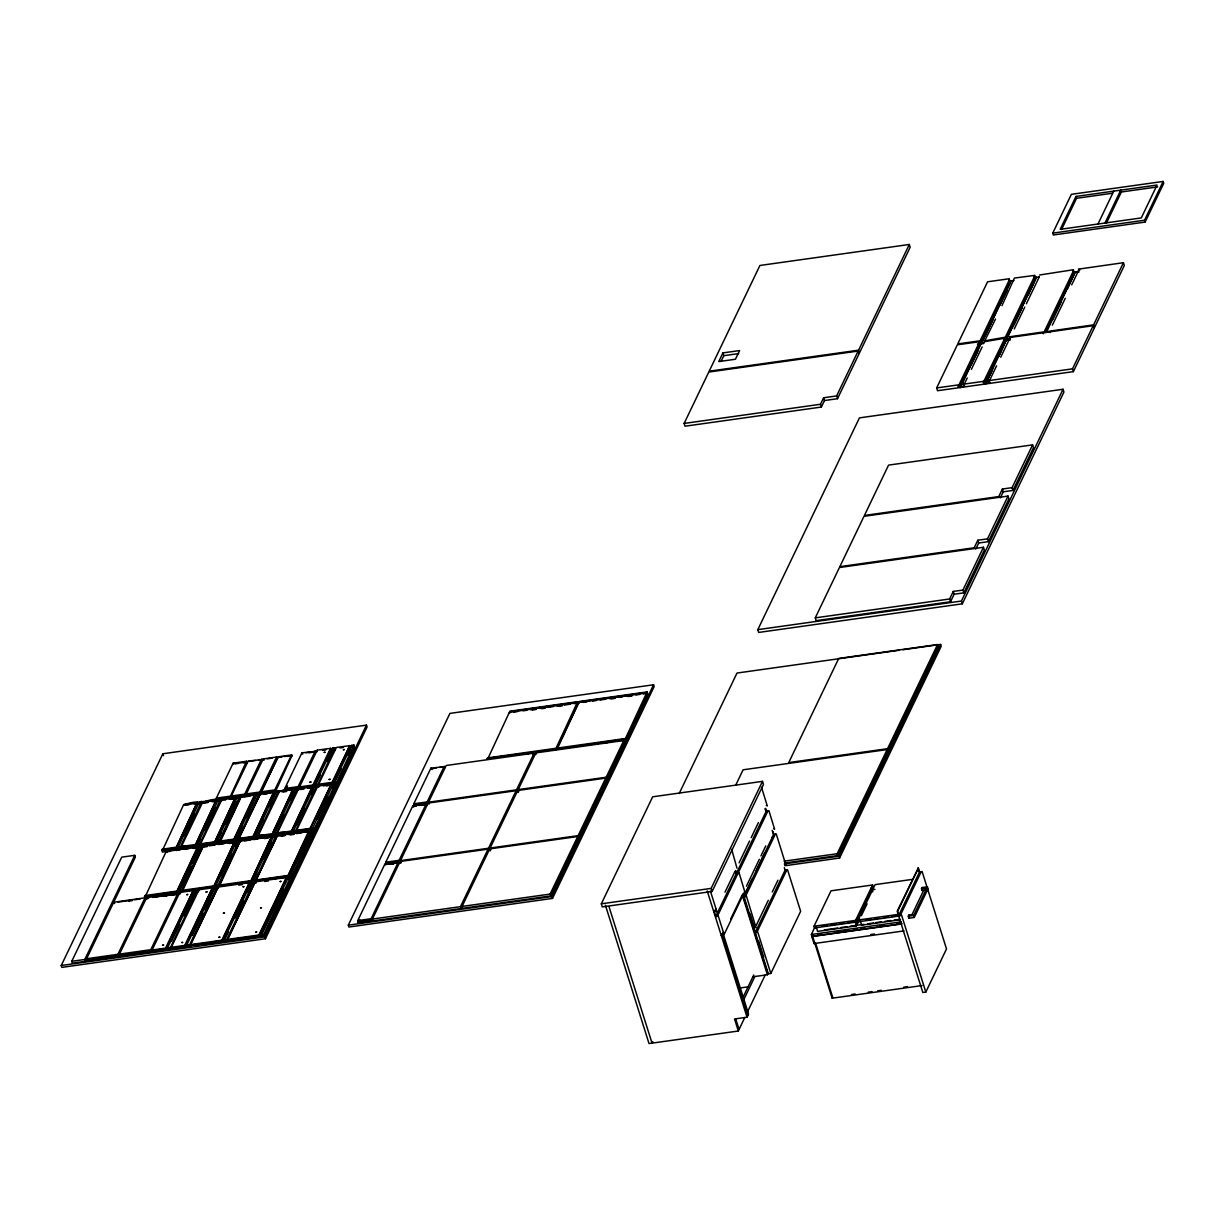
<?xml version="1.0" encoding="UTF-8"?>
<svg xmlns="http://www.w3.org/2000/svg" width="1225" height="1225" viewBox="0 0 1225 1225"><rect width="100%" height="100%" fill="white"/><g stroke="black" fill="none" stroke-linecap="round" stroke-linejoin="round"><path stroke-width="1.5" d="M716.212 909.057L714.543 912.518L715.997 916.744L718.279 916.024L724.067 934.415L721.954 933.94L721.311 935.609M738.323 872.476L737.925 873.731M724.067 934.614L744.861 891.203M772.914 831.683L773.955 834.623L776.221 833.903L785.991 865.263L784.551 864.482M784.26 867.698L785.485 870.776L787.583 869.918L800.645 911.323L770.816 973.477L767.815 973.89L753.543 928.611L755.488 932.776L757.754 932.057L770.816 973.477M918.382 868.004L897.68 911.14L899.135 915.381L901.416 914.646L925.824 992.082L922.823 992.495L897.19 911.216L918.382 868.004L919.837 872.246L922.103 871.511L946.512 948.946L925.824 992.082M738.629 872.384L737.756 873.838L736.776 873.44M744.723 891.57L739.058 872.721M1003.888 339.478L1004.577 338.284L984.303 341.698M61.25 965.514L162.864 753.758L366.474 725.123L367.071 726.992L265.458 938.748L61.832 967.382L61.25 965.514L264.876 936.895L366.474 725.123M71.77 961.303L121.734 857.148L134.75 855.326L135.332 857.178L85.367 961.319L72.352 963.156L71.77 961.303L84.785 959.466L134.75 855.326M172.679 894.908L178.192 894.127L177.901 893.209L146.694 897.588L118.243 956.694L87.036 961.089L86.699 958.716L117.906 954.321L145.025 897.818L113.818 902.213L114.645 903.545M197.424 846.996L176.523 892.106L197.715 847.914L197.424 846.996L162.374 852.079L161.792 850.227L175.389 847.822L175.435 849.277L175.389 847.822M162.037 849.706L162.328 850.625L183.49 805.009L196.842 803.125L175.941 848.236L161.792 850.227M183.49 805.009C183 804.963 193.611 801.441 197.332 802.084L197.378 803.539L194.04 803.998M148.822 897.925L145.101 898.461L144.519 896.593L175.987 891.693C175.252 893.928 179.202 893.377 177.977 891.417L180.152 891.111L180.442 892.03L178.268 892.336M145.316 896.486L166.217 851.375L166.508 852.309M170.428 851.268L166.753 851.788L166.462 850.854L197.929 845.954L198.22 846.873L192.463 848.175M118.243 956.694L117.906 954.321M193.167 890.575L165.559 948.119L152.206 949.987L152.497 950.922L165.85 949.038L193.167 890.575L179.815 892.443L151.119 952.085L119.912 956.465L119.575 954.091L150.798 949.712L177.901 893.209M175.941 848.236L196.842 803.125M197.378 803.539L197.332 802.084M177.15 848.067L179.57 847.241L179.861 848.159L177.441 848.986L177.15 848.067L180.106 847.639L201.007 802.543L197.638 803.018M177.931 847.945L198.848 802.85L199.139 803.768M199.384 803.248L199.338 801.808L201.512 801.502L202.094 803.355M183.643 836.062L194.239 813.967M179.57 847.241L179.907 849.614L202.676 802.314L216.029 800.43L195.127 845.541L216.029 800.43M201.007 802.543L201.298 803.462L201.512 801.502M202.676 802.314C202.202 802.268 212.798 798.746 216.534 799.389L216.58 800.844L211.573 801.533M216.58 800.844L216.366 798.118L233.148 763.144L246.501 761.261L246.792 762.195L243.453 762.654M194.591 845.127C196.368 847.608 184.363 844.285 181.239 847.011L181.53 847.93L181.484 846.49L194.836 844.607M196.337 845.373L198.756 844.546L199.047 845.464L196.628 846.291L196.337 845.373L199.308 844.944L220.209 799.848L216.825 800.323M200.395 838.451L197.133 845.25L218.035 800.155L218.326 801.073M218.571 800.553L218.54 799.113L220.699 798.807L221.296 800.66M204.468 829.968L215.064 807.872M176.017 893.147L175.987 891.693M197.975 847.394L197.929 845.954M198.756 844.546L199.093 846.919L221.878 799.603L235.231 797.735L214.329 842.831L200.18 844.821M220.209 799.848L220.5 800.767L220.699 798.807M225.507 800.063C214.972 800.277 232.934 795.791 235.721 796.694L235.767 798.133L229.09 799.083M178.023 892.857L177.977 891.417M190.748 866.335L178.528 891.815L199.43 846.72L199.721 847.639M199.935 845.679C200.318 848.818 198.802 844.086 202.094 845.373L202.676 847.225L181.315 891.769M192.386 862.936L198.909 849.338M151.119 952.085L150.798 949.712M178.192 894.127L152.742 897.221M180.152 891.111L180.488 893.484L171.178 894.786M180.442 892.03L202.094 845.373M152.497 950.922L156.096 949.926M179.861 893.898L179.815 892.443M182.357 891.279L203.273 846.169L203.564 847.103L207.224 846.582M203.564 847.103L203.763 845.127L235.016 840.901L234.97 839.447L237.145 839.14L237.436 840.074L258.597 794.443C254.05 795.102 241.861 794.581 241.065 796.908L254.417 795.04L254.708 795.959L233.516 840.136L219.367 842.126L232.98 839.737L233.01 841.177L232.98 839.737M216.703 800.492L216.412 799.558L229.764 797.689L246.501 761.261M246.792 762.195L233.684 763.543M230.055 798.608L248.17 761.031L262.058 759.561L258.72 760.021M231.724 798.378L231.387 796.005L244.74 794.122L261.522 759.148M213.778 842.433L213.824 843.872L213.778 842.433L200.425 844.301M214.329 842.831L235.231 797.735M235.767 798.133L235.721 796.694M215.784 842.142C216.167 845.296 214.666 840.564 217.958 841.851L218.249 842.769L239.396 797.153L236.012 797.613M221.22 832.357L216.32 842.555L237.237 797.444L237.528 798.378M239.901 796.097L239.947 797.552L237.773 797.858L237.482 796.924L239.901 796.097L240.483 797.965L218.28 844.224M225.293 823.858L235.889 801.778M237.773 797.858L237.727 796.403M217.958 841.851L215.539 842.662M159.434 949.452L170.03 948.456L167.856 948.763L167.565 947.828L195.173 890.284L197.347 889.978L197.684 892.367M239.947 797.552L239.396 797.153M171.393 941.397L179.6 924.263M183.719 915.703L194.392 893.454M195.173 890.284L195.219 891.739L193.213 892.014M220.163 842.019L241.065 796.908M170.03 948.456L197.347 889.978M152.758 950.401L153.048 951.32L170.566 948.854L199.017 889.748L212.369 887.88L185.052 946.343L171.699 948.227L171.408 947.293L184.761 945.409L212.369 887.88M244.74 794.122L244.786 795.576L231.433 797.46M171.699 948.227L189.477 945.241L189.768 946.159L172.235 948.625L171.944 947.706M245.888 794.795L263.191 758.918L276.544 757.035L277.371 758.382L260.098 794.397L259.761 792.024L276.544 757.035M259.761 792.024L246.409 793.892L246.455 795.347L259.807 793.463M233.516 840.136L254.417 795.04M227.682 843.229L235.016 842.188L234.97 839.447M235.522 839.86L256.423 794.749L246.118 817.764M259.087 793.402L259.133 794.857L256.959 795.163L256.668 794.229L259.087 793.402L259.685 795.255L237.022 841.912L239.197 841.606L238.814 838.911L252.166 837.027L252.212 838.482L252.166 837.027M213.579 886.885L234.48 841.789L213.579 886.885L181.576 891.387L213.028 886.487L213.073 887.926L215.079 887.65L215.033 886.196L217.208 885.905L217.499 886.823L215.324 887.13M235.016 842.188L234.97 840.748M236.333 838.16L242.045 826.263M256.959 795.163L256.928 793.708M213.073 887.926L213.028 886.487M237.145 839.14L234.725 839.967M189.477 945.241L187.058 946.067L186.751 945.133L214.375 887.589L216.534 887.283L216.871 889.656L189.768 946.159M215.079 887.65L215.033 886.196M215.569 886.609L236.486 841.498L235.139 845.832M237.022 841.912L236.976 840.457L239.151 840.166L239.733 842.019L217.545 888.278L217.208 885.905M256.714 795.683L259.133 794.857M192.233 935.272L202.906 913.008M204.56 909.593L214.375 887.589M220.469 876.411L231.066 854.33M242.443 839.37L239.105 839.845L239.059 838.39L260.267 794.213L273.619 792.33L252.702 837.441L238.569 839.431M260.803 794.627L260.757 793.172L274.109 791.289L274.155 792.743L274.109 791.289M291.565 754.937L274.783 789.911C276.329 792.912 260.45 795.147 261.43 791.779L278.213 756.805L291.565 754.937L291.856 755.856L288.518 756.33M281.842 757.264L278.749 757.218M189.217 945.761L216.534 887.283M217.499 886.823L238.645 841.207L198.22 846.873M239.151 840.166L236.731 840.978M239.197 841.606L238.645 841.207M190.595 944.597L218.203 887.053L249.41 882.658L222.093 941.137L190.886 945.516L190.595 944.597L221.802 940.203L249.41 882.658M275.702 835.986L254.555 881.617L254.249 880.683L252.09 880.989C253.299 882.965 249.349 883.516 250.084 881.28L218.617 886.18L250.62 881.678L271.537 836.583L250.62 881.678M219.413 886.073L240.314 840.963L240.605 841.897M240.866 841.376L240.82 839.921L273.405 835.496L273.359 834.057L275.533 833.75L275.824 834.684L296.986 789.053L290.019 790.508M190.886 945.516L226.809 940.953L253.927 884.45L253.59 882.077L251.416 882.383L223.808 939.927L224.098 940.861L226.518 940.034L226.809 940.953M218.249 888.493L218.203 887.053M252.702 837.441L273.619 792.33M291.856 755.856L283.756 756.514M254.172 836.752C254.555 839.906 253.054 835.159 256.347 836.445L256.637 837.379L277.784 791.748L274.4 792.223M262.87 820.168L254.708 837.165L275.61 792.054L269.393 806.571M278.289 790.707L278.335 792.162L276.161 792.468L276.115 791.013L278.289 790.707L278.871 792.56L273.619 793.295M276.161 792.468L276.115 791.013M256.347 836.445L256.668 838.819L279.453 791.518L292.806 789.635L271.904 834.746L292.806 789.635M278.335 792.162L277.784 791.748M279.453 791.518C278.978 791.472 289.575 787.951 293.311 788.594L293.602 789.528M287.538 785.868L285.134 790.875L284.797 788.502L301.917 752.824L315.805 751.354L305.791 752.763M271.368 834.332C273.144 836.813 261.139 833.505 258.016 836.216L258.307 837.134L258.261 835.695L271.613 833.812M293.357 790.048L293.311 788.594M250.084 881.28L250.13 882.72M271.782 836.062L272.072 836.981L271.782 836.062L240.575 840.442M273.405 835.496L273.359 834.057M283.695 814.074L273.91 834.455L294.812 789.359L295.103 790.278M295.317 788.318C295.7 791.472 294.184 786.726 297.476 788.012L298.058 789.865L292.806 790.6M290.218 800.476L294.291 791.978M252.136 882.444L252.09 880.989M252.626 881.403L273.527 836.292L273.818 837.226C279.315 837.594 273.527 832.449 274.078 836.706L276.238 836.399M224.098 940.861L228.462 931.766M235.032 918.076L243.254 900.957M247.358 892.397L251.416 882.383M253.437 879.703L256.699 872.904M263.222 859.307L271.383 842.325M274.078 836.706L274.033 835.251M275.533 833.75L275.993 836.92M296.986 789.053L297.277 789.987L297.476 788.012M298.487 788.992L298.15 786.618L315.269 750.956M226.273 940.555L253.59 882.077M248.997 883.853L254.586 883.072L254.249 880.683M330.536 748.322L312.911 785.026L299.558 786.909L299.865 787.828L313.202 785.96L330.827 749.241L330.536 748.322L317.183 750.19L275.87 836.124L239.151 841.284M299.145 787.782L312.498 785.899L298.9 788.303L298.946 789.742L298.655 788.823L312.007 786.94L312.298 787.874L291.091 832.051L312.007 786.94M299.865 787.828L300.401 788.242M317.229 751.645L317.183 750.19M254.586 883.072L276.789 836.813L276.207 834.945M227.651 939.391L255.259 881.847L286.466 877.452L259.149 935.931L227.942 940.31L227.651 939.391L258.858 934.997L286.466 877.452M256.255 882.827L255.918 880.453L287.14 876.074C286.405 878.31 290.356 877.743 289.131 875.783L291.305 875.477L291.596 876.411L312.758 830.78L313.049 831.714L310.874 832.02L290.493 874.497M259.884 880.867L256.224 881.388L256.178 879.933L277.371 835.756L308.578 831.377L308.868 832.296L287.676 876.472L308.578 831.377M277.907 836.17L277.876 834.715L309.083 830.336L309.129 831.775L305.454 832.296M227.942 940.31L233.699 939.024M290.555 831.637C292.331 834.118 280.341 830.795 277.202 833.521L277.493 834.439M307.536 788.058L312.543 787.353L312.498 785.899M292.3 831.882L294.72 831.055L295.026 831.974L292.607 832.801L292.3 831.882L294.72 831.055M293.097 831.76L313.998 786.664L311.028 794.382M316.678 785.317L316.708 786.756L314.549 787.062L314.503 785.623L316.678 785.317L317.26 787.17M312.666 786.511L317.918 785.776L317.627 784.857L315.208 785.684L314.917 784.75L332.542 748.031L334.701 747.74L335.038 750.113L329.785 750.848M296.358 824.961L304.52 807.979M314.549 787.062L314.503 785.623M315.208 785.684L320.353 774.966M326.876 761.383L332.572 749.486L330.582 749.761M295.026 831.974L316.172 786.358L312.788 786.833M317.382 785.378L334.701 747.74M316.708 786.756L316.172 786.358M295.883 831.714L317.842 786.113L331.194 784.245L310.292 829.34L296.144 831.331M317.918 785.776L336.37 747.495L349.722 745.627L332.404 783.265L319.051 785.133L318.76 784.214L332.113 782.331L349.722 745.627M287.171 877.513L287.14 876.074M309.129 831.775L309.083 830.336M331.194 784.245L310.002 828.422L296.649 830.29L296.695 831.744L296.389 830.81L309.741 828.942L309.787 830.382L313.248 829.738L313.845 831.591L291.642 877.85L286.053 878.647M323.385 785.822L331.73 784.643L331.699 783.204L318.347 785.072L318.929 786.94M309.787 830.382L309.741 828.942M331.73 784.643L331.699 783.204M263.865 935.747L263.574 934.813L261.155 935.64L260.864 934.721L288.472 877.177L290.647 876.87L290.983 879.244L263.865 935.747L228.478 940.723L228.187 939.789M289.177 877.238L289.131 875.783M289.682 876.197L310.583 831.086L310.874 832.02M311.119 831.499C310.767 828.345 311.028 833.26 313.294 831.193L313.248 829.738M312.038 829.585L311.747 828.667L313.922 828.36L314.212 829.279L335.374 783.663L331.99 784.123M312.298 829.065L333.2 783.969L331.853 788.287M335.864 782.622L335.91 784.061L333.736 784.368L333.445 783.433L335.864 782.622L336.446 784.475L314.258 830.734L309.374 831.254M332.649 782.744L336.569 782.668L334.41 782.974L334.119 782.055L351.728 745.336L353.903 745.03L354.239 747.403L337.12 783.081L331.868 783.816M261.155 935.64L237.374 938.503M262.227 933.419L283.587 888.891M317.183 818.867L327.779 796.786M333.736 784.368L333.69 782.913M335.466 780.754L341.178 768.871M347.701 755.274L351.728 745.336M263.329 935.333L290.647 876.87M291.305 875.477L291.642 877.85M314.258 830.734L313.922 828.36M336.569 782.668L353.903 745.03M335.91 784.061L335.374 783.663M348.313 925.166L449.927 713.394L653.553 684.775L654.135 686.628L552.521 898.4L348.911 927.019L348.313 925.166L551.939 896.547L653.553 684.775M534.728 754.983L534.146 753.13L446.191 765.487L371.435 921.108L358.083 922.992L357.746 920.618L384.864 864.115L398.753 862.645L387.069 864.283M386.105 864.574L385.768 862.201L412.886 805.698L426.239 803.83L426.53 804.748L421.522 805.453M414.142 806.173L413.805 803.799L430.909 768.121L444.813 766.651L439.806 767.355M416.515 806.157L413.422 806.111L413.713 807.03M436.468 767.83L431.215 769.055L430.909 768.121M358.083 922.992L359.706 919.607M371.435 921.108L371.098 918.735L398.217 862.232M399.457 862.706L399.12 860.333L426.239 803.83M418.429 805.407L427.479 804.289L427.157 801.916L444.262 766.253M426.53 804.748L427.066 805.162M487.244 758.428L554.757 749.424L487.244 758.428L487.535 759.347L509.401 712.246L577.159 702.721L577.45 703.655L577.664 701.68L509.891 711.204L509.692 713.18L509.401 712.246M684.132 423.437L708.785 372.048L858.158 351.054L859.031 353.841L837.502 398.707L824.486 400.544L821.362 407.052L685.005 426.208L684.132 423.437L820.49 404.265L823.613 397.757L836.629 395.92L858.158 351.054M722.903 352.907L718.738 361.589L735.429 359.247L739.594 350.564L722.903 352.907L723.791 355.694L721.004 361.482M460.478 906.668L372.522 919.026L373.104 920.878L461.059 908.521L460.478 906.668L488.086 849.124L400.131 861.481L400.713 863.334M489.081 850.104L488.499 848.251L516.108 790.707L428.153 803.064M517.118 791.702L516.521 789.834L534.146 753.13M461.059 908.521L535.815 752.9L623.77 740.528L624.352 742.381L606.743 779.1L606.161 777.247L623.77 740.528M555.002 748.904L555.293 749.822L577.159 702.721M556.15 749.577L578.246 703.533L577.664 701.68M557.222 749.072L578.828 702.492L646.586 692.967L646.877 693.901L647.091 691.926L579.333 701.45L579.364 702.905M550.102 894.066L462.147 906.423L462.728 908.276L550.683 895.919L550.102 894.066L577.71 836.522L489.755 848.879L490.337 850.732M605.732 778.105L606.329 779.957L578.705 837.502L578.123 835.649L605.732 778.105L517.777 790.477L518.359 792.33M646.586 692.967L624.98 739.548L556.426 749.179L624.428 739.134L624.765 741.523L647.673 693.779L647.091 691.926M620.968 740.604L624.98 739.548M550.683 895.919L578.292 838.375L577.71 836.522M858.572 350.182L909.302 244.479L759.913 265.473L709.198 371.19L858.572 350.182L859.445 352.968L910.175 247.251L909.302 244.479M601.322 903.82L652.665 796.801L762.486 781.366L763.451 784.459L712.108 891.478L602.287 906.913L601.322 903.82L711.143 888.385L762.486 781.366M679.171 793.57L737.006 673.046L899.135 650.261M757.816 629.65L859.429 417.878L1063.055 389.259L1063.928 392.046L962.314 603.818L758.704 632.437L757.816 629.65L961.441 601.031L1063.055 389.259M815.268 617.859L839.431 567.527L983.461 547.284L984.333 550.056L963.815 592.854L954.137 594.217L950.508 601.766L816.156 620.646L815.268 617.859L949.635 598.979L953.249 591.43L962.927 590.067L983.461 547.284M735.735 785.179L743.1 769.805L887.145 749.562L887.727 751.415L837.747 855.571L784.689 863.028M962.544 382.384L960.063 387.559L937.523 390.714L936.65 387.942L957.353 344.807L979.158 341.744L978.79 343.613L980.75 344.424M958.593 385.661L979.28 342.525M979.709 341.653L1009.522 279.514M936.65 387.942L958.348 384.895L957.996 386.549L959.083 387.207L979.77 344.072M1010.013 281.061L1008.925 280.403L1009.278 278.749L987.58 281.796L957.766 343.934L979.464 340.887L979.112 342.541L980.184 343.199L1010.013 281.061L1010.993 281.413M960.063 387.559L980.612 343.949M977.412 344.072L981.164 343.551L1010.839 280.938M992.709 368.48L985.252 384.007L960.385 387.513L980.949 343.903L983.721 343.521M981.501 343.505L1011.176 280.892L1013.963 280.51M969.159 368.572L977.443 351.315M985.206 335.145L992.449 320.031M999.707 304.918L1006.965 289.804M960.385 387.513L962.881 382.322M971.149 365.081L977.78 351.269M985.528 335.099L992.786 319.985M1000.044 304.872L1007.287 289.758M963.937 384.91L967.245 378.004M971.379 369.383L982.144 346.951M1001.973 305.637L1014.423 278.075L1034.895 275.349L1034.222 277.064L1036.044 277.401L1006.23 339.539L1004.408 339.203L1004.668 337.35L984.716 340.841L995.527 319.067M713.945 912.273L716.104 908.751M652.787 1041.587L652.037 1043.149L608.993 906.653M724.986 892.213L734.923 871.511M739.073 862.844L749.547 841.008M751.17 837.655L758.413 822.542M715.768 916.377L766.36 810.919L765.548 808.347M717.437 916.147L768.029 810.69M1052.75 233.133L1071.37 194.331L1163.168 181.438L1163.75 183.291L1145.13 222.077L1053.347 234.986L1052.75 233.133L1144.548 220.224L1163.168 181.438M1003.903 339.876L1005.817 340.412L985.114 383.547L983.828 383.624L983.277 382.43L1004.485 338.988M1004.898 338.115L1034.727 275.977M984.272 383.67L1004.975 340.535M1005.388 339.662L1035.202 277.524M1010.058 338.222L1009.4 337.549L1093.205 325.712L1094.078 328.484L1073.376 371.619L985.589 383.961L1006.138 340.366L1010.319 339.784M1010.38 339.447L1006.567 339.493L1036.381 277.355L1039.152 276.957M998.513 356.398L1005.817 340.412M1012.018 328.254L1021.681 308.103M1028.127 294.658L1036.044 277.401M985.589 383.961L992.219 370.164M998.834 356.353L1006.138 340.366M1013.963 324.839L1022.018 308.057M1028.464 294.613L1036.381 277.355M1075.963 196.444L1060.176 229.335L1141.287 217.927L1157.074 185.036L1075.963 196.444L1076.545 198.297L1061.554 229.55M721.816 935.533L723.47 932.087M730.682 919.01L742.273 894.847M746.438 886.18L759.332 859.307M760.939 855.953L765.778 845.878M989.126 381.373L996.583 365.846M1000.718 357.21L1009.829 338.238M1014.269 328.974L1024.758 307.138M1026.366 303.769L1039.259 276.896M744.264 895.46L744.754 894.418M745.581 892.703L752.15 879.014M756.254 870.454L764.477 853.335M771.872 837.915L772.362 836.874M742.748 894.388L753.436 928.305L754.079 926.636L756.009 927.524L746.408 896.057L744.984 897.052L743.912 896.409L773.725 834.256M745.581 896.164L775.394 834.026M753.942 928.244L755.549 924.875M754.585 928.228L755.258 926.82M756.177 925.549L768.259 900.36M772.286 891.953L777.936 880.208M755.258 932.409L785.072 870.271M1044.603 330.964L1073.605 270.511M756.928 932.179L786.741 870.026M1045.078 332.511L1074.095 272.057L1075.075 272.394M1045.92 332.404L1074.938 271.935M1097.983 224.022L1113.77 191.131M1046.257 332.358L1075.259 271.889L1078.046 271.491M1052.842 319.373L1060.911 302.59M1067.358 289.146L1075.259 271.889M1052.352 325.176L1065.245 298.303M1071.691 284.874L1078.949 269.76M1104.996 223.042L1120.768 190.135L1121.365 192.003L1106.359 223.241M743.1 997.196L753.743 974.993M742.641 1002.035L754.922 976.417M605.426 905.26L649.02 1043.562L738.323 1031.021L744.8 1017.5M747.265 1012.386L765.288 974.824M738.323 1031.021L734.525 1018.97L747.036 1017.209L748.536 1014.086L723.546 934.843M752.885 976.8L767.401 974.763L768.152 973.201L743.713 895.674M1008.037 496.079L987.503 538.862L977.826 540.225L974.197 547.774L839.845 566.654L863.993 516.322L1008.037 496.079L1008.91 498.851L988.376 541.649L978.698 543.012L975.804 549.045M1032.598 444.874L1012.08 487.657L1002.387 489.02L998.773 496.569L864.421 515.449L888.569 465.117L1032.598 444.874L1033.487 447.646L1012.952 490.444L1003.275 491.792L1000.366 497.84M837.747 855.571L837.165 853.718L887.145 749.562M887.558 748.689L937.538 644.549L838.727 658.438L788.747 762.578L887.558 748.689L888.14 750.558L938.12 646.402L937.538 644.549M1073.376 371.619L1072.503 368.847L1093.205 325.712M1123.432 262.701L1124.32 265.473L1094.492 327.626L1093.619 324.839L1123.432 262.701L1078.444 269.132L1079.792 270.036M784.919 865.738L839.584 858.051L839.002 856.198L940.616 644.427L902.917 649.725M839.584 858.051L941.198 646.279L940.616 644.427M814.013 926.238L831.009 890.82L872.567 884.986L873.103 886.686L856.107 922.088L814.548 927.938L814.013 926.238L855.571 920.388L872.567 884.986M901.86 923.696L811.93 936.344L811.348 934.476L815.406 926.054M814.548 927.938L816.217 927.049L817.58 931.383L856.474 925.916L859.736 919.102M903.943 930.908L814.013 943.556L811.823 936.589L812.849 934.43M814.013 943.556L814.564 942.423M900.176 915.902L858.618 921.736L858.082 920.036L875.079 884.634L912.855 879.32M855.831 925.472L857.362 921.966M861.374 915.703L867.086 903.805M858.618 921.736L860.287 920.863L861.65 925.181L900.543 919.715M922.058 985.574L832.143 998.207L832.632 997.165L815.682 943.388M898.905 914.998L919.607 871.863M900.574 914.769L921.277 871.633M908.292 916.208L908.843 915.075L912.013 914.631L924.661 888.248L921.491 888.692L922.134 890.697L922.042 887.558L927.386 886.808L928.014 888.814L914.263 917.464L908.935 918.214L908.292 916.208L913.636 915.458L927.386 886.808M921.491 888.692L922.042 887.558M908.935 918.214L908.843 915.075M983.889 382.093L983.66 381.342L963.692 384.145L964.795 386.288L960.247 387.039M736.975 868.188L731.692 849.354M1076.545 198.297L1112.392 193.259M1119.941 192.202L1157.656 186.889M1075.412 272.348L1079.179 271.828M723.791 355.694L738.614 353.596M1093.619 324.839L1048.631 331.286L1050.208 332.557M980.184 343.199L981.026 343.092M981.363 343.046L984.134 342.648M1006.567 339.493L1009.339 339.111M1072.503 368.847L988.881 380.592L989.999 382.751L985.451 383.502M959.083 387.207L959.91 387.085M509.646 711.725L577.404 702.201M579.073 701.971L646.846 692.447M513.704 712.123L517.471 711.603M523.121 710.806L526.872 710.27M530.639 709.75L536.29 708.953M540.057 708.418L543.823 707.897M547.59 707.361L553.225 706.58M556.992 706.044L560.759 705.508M564.526 704.987L570.176 704.191M573.943 703.655L577.695 703.135M583.131 702.369L586.897 701.848M592.548 701.052L596.315 700.516M600.082 699.996L605.717 699.199M609.483 698.663L615.134 697.867M618.901 697.347L622.668 696.811M626.434 696.29L632.069 695.494M635.836 694.958L639.603 694.437M643.37 693.901L647.137 693.381M532.278 710.01L536.045 709.474M541.695 708.678L545.447 708.157M558.631 706.304L562.397 705.768M611.122 698.924L614.889 698.388M628.058 696.535L631.824 696.014M322.481 750.42L325.819 749.945M334.992 748.659L332.833 748.965L332.542 748.031M339.999 747.954L343.337 747.48M308.884 752.824L312.222 752.349M349.768 747.066L351.774 746.791M248.706 761.429L255.382 760.495M267.065 758.857L272.072 758.153M235.108 763.833L238.446 763.359M487.489 757.907L555.247 748.383M556.916 748.138L624.689 738.614M525.173 754.064L528.94 753.528M594.615 744.295L598.382 743.774M604.017 742.978L607.784 742.457M216.366 798.118L229.718 796.235M261.43 791.779L274.783 789.911M284.797 788.502L298.15 786.618M314.917 784.75L317.091 784.444M334.119 782.055L336.278 781.749M532.753 754.447L536.519 753.926M216.657 799.037L230.009 797.169M231.678 796.939L245.031 795.056M246.7 794.826L260.052 792.942M261.721 792.713L275.074 790.829M285.088 789.421L298.441 787.553M313.462 785.439L315.468 785.164M284.843 789.941L298.196 788.073M183.735 804.488L197.087 802.605M199.093 802.329L201.267 802.023M202.937 801.793L216.289 799.91M218.28 799.634L220.454 799.328M222.123 799.083L235.476 797.215M237.482 796.924L239.656 796.618M241.325 796.388L254.677 794.52M256.668 794.229L258.842 793.923M260.512 793.693L273.864 791.809M275.87 791.534L278.029 791.228M279.698 790.998L293.051 789.114M295.057 788.839L297.231 788.533M314.258 786.144L316.417 785.838M331.439 783.724L318.087 785.592L318.132 787.047L317.842 786.113M333.445 783.433L335.619 783.143M235.062 797.919L245.077 796.51M253.422 795.331L258.429 794.627M185.695 805.177L189.033 804.702M203.227 802.712L208.235 802.007M244.954 796.847L249.961 796.143M264.141 794.152L267.479 793.678M281.673 791.687L286.681 790.982M299.191 789.222L302.529 788.762M204.636 803.003L207.974 802.528M212.982 801.824L216.32 801.364M230.514 799.358L235.522 798.654M283.082 791.978L286.42 791.503M300.615 789.513L303.953 789.038M308.96 788.333L312.298 787.874M326.478 785.868L331.485 785.164M413.805 803.799L427.157 801.916M516.521 789.834L428.566 802.207L429.148 804.059M606.161 777.247L518.19 789.604L518.788 791.457M414.096 804.718L427.448 802.85M413.836 805.238L427.188 803.37M162.297 849.185L175.65 847.302M177.64 847.026L179.815 846.72M196.842 844.331L199.001 844.025M214.023 841.912L200.67 843.78L200.977 844.714M216.029 841.621L218.203 841.33M219.872 841.085L233.225 839.217M235.231 838.926L237.39 838.62M239.059 838.39L252.411 836.507M254.417 836.231L256.592 835.925M273.619 833.536L275.778 833.23M290.8 831.117L277.447 833L277.738 833.919M292.806 830.841L294.98 830.535M312.007 828.146L314.167 827.84M194.331 845.648L180.978 847.532L181.576 849.384M253.927 837.272L256.882 836.859M271.108 834.853L257.755 836.736L258.337 838.589M273.114 834.577L276.069 834.164M290.31 832.158L276.957 834.041L277.539 835.894M311.502 829.187L313.677 828.881M170.673 849.461L175.68 848.757M221.587 842.295L224.925 841.835M300.033 831.27L303.371 830.81M166.462 850.854L197.669 846.475M199.675 846.199L201.849 845.893M203.518 845.648L234.725 841.269M273.788 835.772L275.947 835.465M277.616 835.236L308.838 830.856M310.828 830.565L313.003 830.259M175.941 850.502L179.616 849.982M185.113 849.201L188.788 848.695M209.322 845.801L214.819 845.036M218.494 844.515L224.007 843.734M244.541 840.855L250.038 840.09M253.713 839.569L257.388 839.048M262.885 838.283L268.397 837.502M279.744 835.909L285.257 835.128M288.932 834.623L292.607 834.103M296.266 833.582L301.779 832.816M194.04 848.435L197.715 847.914M229.259 843.489L234.771 842.708M264.478 838.543L268.153 838.022M281.337 836.17L285.012 835.649M290.509 834.883L294.184 834.363M145.025 895.552L176.232 891.172M178.238 890.897L180.397 890.59M182.066 890.345L213.288 885.966M215.278 885.675L217.453 885.384M219.122 885.139L250.329 880.76M252.335 880.469L254.509 880.162M256.178 879.933L287.385 875.553M289.391 875.263L291.55 874.956M385.768 862.201L399.12 860.333M144.519 896.593L175.726 892.213M177.732 891.938L180.688 891.509M214.788 886.716L217.744 886.303M251.829 881.51L254.004 881.204M255.673 880.974L286.88 876.595M288.886 876.304L291.856 875.89M488.499 848.251L400.544 860.608L401.126 862.461M578.123 835.649L490.168 848.022L490.75 849.874M185.787 891.279L189.462 890.759M194.959 889.993L198.634 889.472M246.7 882.72L250.375 882.199M272.746 879.06L276.406 878.539M281.918 877.774L285.593 877.253M386.059 863.135L399.411 861.252M385.814 863.656L399.166 861.772M118.029 902.105L130.876 900.298M134.551 899.778L140.048 899.012M195.464 891.218L197.638 890.912M238.691 885.139L242.366 884.618M264.738 881.479L268.397 880.959M152.558 897.404L158.132 896.623M161.868 896.103L167.458 895.307M193.336 891.678L198.909 890.897M211.956 889.059L215.677 888.538M389.443 864.115L394.45 863.411M128.793 901.079L132.468 900.559M163.507 896.195L167.182 895.674M212.415 889.319L214.406 889.044M249.456 884.113L251.462 883.838M286.512 878.907L288.518 878.631M390.163 864.345L393.501 863.87M250.206 884.971L253.927 884.45M357.746 920.618L371.098 918.735M167.565 947.828L169.739 947.522M186.751 945.133L188.926 944.827M223.808 939.927L225.982 939.621M260.864 934.721L263.038 934.415M784.107 861.175L837.165 853.718M86.99 959.634L118.197 955.255M119.866 955.025L151.088 950.631M192.968 944.751L198.481 943.97M202.156 943.449L207.668 942.683M211.328 942.163L216.84 941.382M222.353 940.616L224.359 940.325M358.037 921.537L371.389 919.669M86.745 960.155L117.952 955.776M119.621 955.546L150.828 951.151M357.792 922.058L371.144 920.189M784.337 863.885L839.002 856.198M872.767 887.375L871.434 887.558L872.797 891.892M871.174 889.901L874.926 889.365M716.778 912.104L717.789 911.967M858.082 920.036L897.757 914.463M821.776 926.268L827.334 925.487M831.04 924.967L836.598 924.186M840.304 923.665L843.994 923.145M847.7 922.624L853.258 921.843M856.443 921.399L855.111 921.583L856.474 925.916M865.845 920.082L871.388 919.301M875.094 918.781L878.8 918.26M884.358 917.479L888.064 916.958M891.769 916.438L897.328 915.657M824.44 929.897L837.64 928.029M841.008 927.478L847.072 926.713M850.196 926.192L864.054 924.324M867.821 923.788L873.486 922.992M875.89 922.578L881.403 921.797M884.802 921.414L890.59 920.511M894.235 920.082L899.885 919.286M811.348 934.476L901.278 921.843M817.994 934.675L821.73 934.154M836.706 932.041L840.472 931.521M844.193 931L847.96 930.464M853.565 929.683L857.332 929.147M861.068 928.627L864.819 928.091M879.795 925.993L883.547 925.457M896.654 923.619L900.421 923.083M811.823 936.589L901.753 923.956M870.761 934.522L874.512 934.001M738.874 988.131L748.23 986.814M851.452 994.532L855.188 993.996M868.265 992.158L872.001 991.638M877.605 990.841L881.342 990.321M903.744 987.166L907.48 986.646M1074.095 272.057L1073.023 271.399L1073.483 269.73L1039.566 274.997M984.931 340.902L985.895 341.193M1010.901 337.503L1009.737 336.752L1043.777 331.898L1043.287 333.736M766.237 805.376L767.279 805.912L761.506 787.216M773.603 828.713L774.629 829.248L768.871 810.567L767.447 811.578L766.36 810.919M1144.548 220.224L1145.13 222.077M1012.08 487.657L1012.952 490.444M1002.387 489.02L1003.275 491.792M987.503 538.862L988.376 541.649M977.826 540.225L978.698 543.012M962.927 590.067L963.815 592.854M961.441 601.031L962.314 603.818M953.249 591.43L954.137 594.217M949.635 598.979L950.508 601.766M836.629 395.92L837.502 398.707M823.613 397.757L824.486 400.544M820.49 404.265L821.362 407.052M924.661 888.248L925.304 890.253M917.877 868.081L919.026 871.695M913.636 915.458L914.263 917.464M855.571 920.388L856.107 922.088M812.359 935.471L832.143 998.207M765.349 808.73L766.498 812.328M772.179 830.366L773.878 835.772M765.212 808.898L766.314 812.451M749.991 913.666L754.018 926.406M758.551 940.785L763.711 957.169M735.735 870.485L736.47 873.241M743.1 893.821L743.912 896.409M735.383 871.052L736.501 874.589M742.381 895.429L767.401 974.763M711.143 888.385L712.108 891.478M710.378 890.988L716.717 911.078L714.588 910.604L714.451 912.212M722.199 934.476L747.786 1015.647M707.223 890.942L747.036 1017.209M735.812 1019.123L739.073 1029.459M624.428 739.134L624.735 740.068M551.939 896.547L552.521 898.4M516.108 790.707L516.69 792.56M488.086 849.124L488.668 850.977M444.813 766.651L445.104 767.585M431.46 768.534L431.751 769.453M412.886 805.698L413.177 806.632M398.753 862.645L399.044 863.564M384.864 864.115L385.155 865.034M336.829 782.147L337.12 783.081M332.113 782.331L332.404 783.265M315.805 751.354L316.096 752.288M312.911 785.026L313.202 785.96M302.743 754.156L301.917 752.824M312.252 786.419L312.543 787.353M292.101 755.335L275.12 792.284L274.829 791.35M310.002 828.422L310.292 829.34M278.213 756.805L278.504 757.739M292.561 831.362L292.852 832.28M264.018 760.25L263.191 758.918M262.058 759.561L262.349 760.48M288.472 877.177L288.763 878.111M258.597 794.443L258.888 795.377M247.037 761.674L247.328 762.593M254.922 793.999L255.213 794.918M233.148 763.144L233.439 764.063M255.918 880.453L256.224 881.388M255.259 881.847L255.55 882.766M238.814 838.911L239.105 839.845M236.976 840.457L237.267 841.391M221.878 799.603L222.169 800.537M264.876 936.895L265.458 938.748M258.858 934.997L259.149 935.931M219.627 841.606L219.918 842.54M203.182 801.272L203.763 803.125M199.338 801.808L199.629 802.727M218.877 885.66L219.168 886.594M196.582 844.852L196.888 845.771M221.802 940.203L222.093 941.137M162.864 753.758L163.446 755.611M177.395 847.547L177.686 848.466M166.722 850.334L167.304 852.202M178.437 893.607L178.727 894.541M184.761 945.409L185.052 946.343M170.275 947.936L170.566 948.854M165.559 948.119L165.85 949.038M147.521 898.92L146.694 897.588M144.764 896.072L145.055 897.006M145.852 899.165L145.025 897.818M84.785 959.466L85.367 961.319M324.181 752.472L325.207 752.227L324.288 752.334M343.383 749.777L344.393 749.516L343.413 749.7M186.828 894.709L187.854 894.48L186.874 894.633M206.014 892.014L207.04 891.785L206.014 892.014M243.071 886.808L244.097 886.578L243.117 886.732M280.127 881.602L281.153 881.372L280.173 881.525M309.91 782.208L310.92 782.025L309.91 782.208M329.112 779.513L330.122 779.33L329.112 779.513M162.573 945.271L163.568 945.057L162.573 945.271M181.759 942.576L182.77 942.423L181.912 942.438M223.44 913.13L224.435 912.901L223.44 913.13M218.816 937.37L219.811 937.156L218.816 937.37M260.496 907.924L261.492 907.756L260.558 907.847M255.872 932.164L256.867 931.995L255.933 932.087"/></g></svg>
